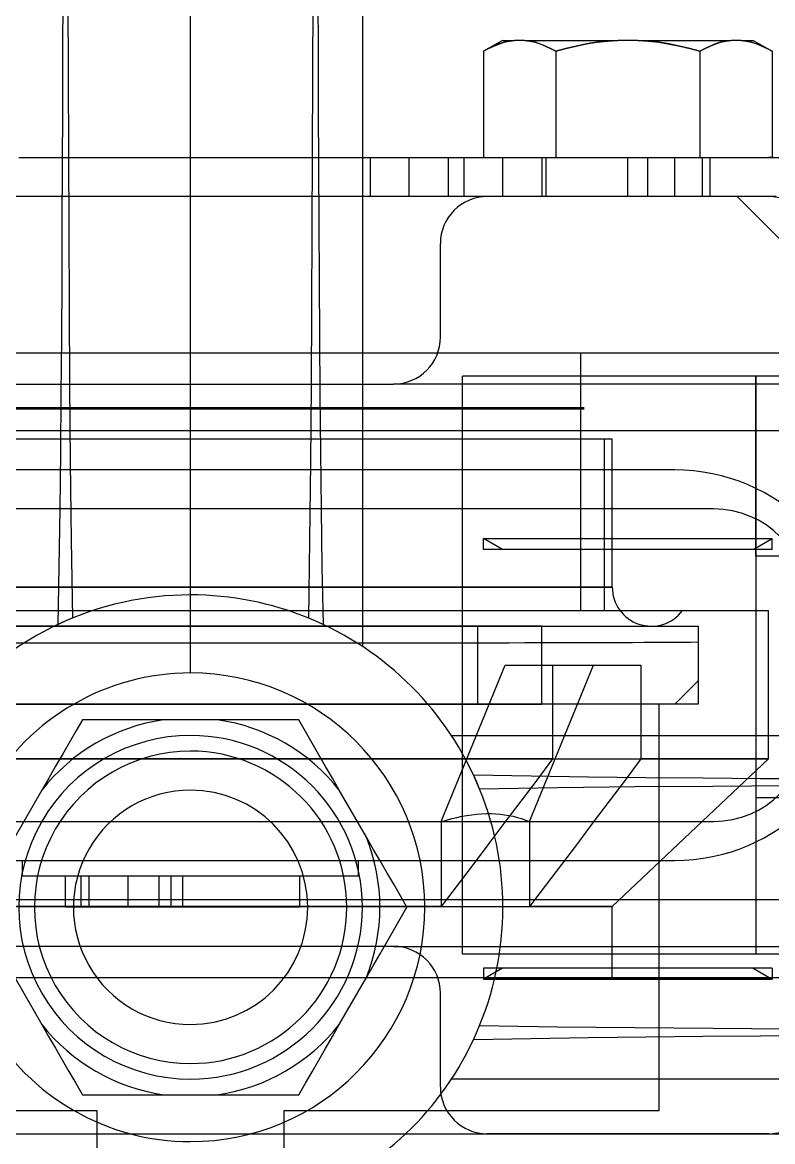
# Model space of a CAD drawing. Extents: x -100 to 100, y -116 to 85.
# Drawn here: x -10.8 to 37.3, y -30.5 to 41.2 of the extents above; entities that cross this region are included whole.
import ezdxf

# ---------------------------------------------------------------- set-up
doc = ezdxf.new("R2010")
doc.units = 0
doc.layers.add('HIDDEN', color=7, linetype='CONTINUOUS')
doc.layers.add('THICK', color=7, linetype='CONTINUOUS')

msp = doc.modelspace()

# ---------------------------------------------------------------- linework, layer by layer
at = {"layer": 'HIDDEN'}
for p, q in [((-8.168, 39.282), (-8.157, 42.937)), ((8.157, 42.937), (8.168, 39.282)), ((19.086, 39.478), (18.76, 39.3)), ((18.76, 39.3), (19.083, 39.477)), ((18.76, 39.3), (19.083, 39.477)), ((19.083, 39.477), (19.41, 39.633)), ((19.083, 39.477), (19.41, 39.633)), ((19.415, 39.635), (19.086, 39.478)), ((19.41, 39.633), (19.74, 39.766)), ((19.41, 39.633), (19.74, 39.766)), ((19.745, 39.768), (19.415, 39.635)), ((19.74, 39.766), (20.074, 39.873)), ((19.74, 39.766), (20.074, 39.873)), ((20.077, 39.874), (19.745, 39.768)), ((20.074, 39.873), (20.411, 39.952)), ((20.074, 39.873), (20.411, 39.952)), ((20.413, 39.953), (20.077, 39.874)), ((20.411, 39.952), (20.75, 40)), ((20.411, 39.952), (20.75, 40)), ((20.75, 40), (20.413, 39.953)), ((21.39, 40), (21.727, 39.953)), ((21.729, 39.952), (21.39, 40)), ((21.39, 40), (21.727, 39.953)), ((21.727, 39.953), (22.063, 39.874)), ((21.727, 39.953), (22.063, 39.874)), ((22.066, 39.873), (21.729, 39.952)), ((22.063, 39.874), (22.395, 39.768)), ((22.063, 39.874), (22.395, 39.768)), ((22.4, 39.766), (22.066, 39.873)), ((22.395, 39.768), (22.725, 39.635)), ((22.395, 39.768), (22.725, 39.635)), ((22.73, 39.633), (22.4, 39.766)), ((22.725, 39.635), (23.054, 39.478)), ((22.725, 39.635), (23.054, 39.478)), ((23.057, 39.477), (22.73, 39.633)), ((23.054, 39.478), (23.38, 39.3)), ((23.054, 39.478), (23.38, 39.3)), ((23.38, 39.3), (23.057, 39.477)), ((23.38, 39.3), (24.033, 39.478)), ((24.032, 39.478), (23.38, 39.3)), ((23.38, 39.3), (24.033, 39.478)), ((24.688, 39.634), (24.032, 39.478)), ((24.033, 39.478), (24.693, 39.636)), ((24.033, 39.478), (24.693, 39.636)), ((25.348, 39.768), (24.688, 39.634)), ((24.693, 39.636), (25.356, 39.769)), ((24.693, 39.636), (25.356, 39.769)), ((26.013, 39.874), (25.348, 39.768)), ((25.356, 39.769), (26.022, 39.876)), ((25.356, 39.769), (26.022, 39.876)), ((26.684, 39.952), (26.013, 39.874)), ((26.022, 39.876), (26.69, 39.953)), ((26.022, 39.876), (26.69, 39.953)), ((27.361, 40), (26.684, 39.952)), ((26.69, 39.953), (27.361, 40)), ((26.69, 39.953), (27.361, 40)), ((28.639, 40), (29.318, 39.952)), ((29.315, 39.953), (28.639, 40)), ((28.639, 40), (29.318, 39.952)), ((29.985, 39.874), (29.315, 39.953)), ((29.318, 39.952), (29.992, 39.874)), ((29.318, 39.952), (29.992, 39.874)), ((30.65, 39.768), (29.985, 39.874)), ((29.992, 39.874), (30.659, 39.766)), ((29.992, 39.874), (30.659, 39.766)), ((31.311, 39.635), (30.65, 39.768)), ((30.659, 39.766), (31.319, 39.633)), ((30.659, 39.766), (31.319, 39.633)), ((31.967, 39.478), (31.311, 39.635)), ((31.319, 39.633), (31.972, 39.477)), ((31.319, 39.633), (31.972, 39.477)), ((32.62, 39.3), (31.967, 39.478)), ((31.972, 39.477), (32.62, 39.3)), ((31.972, 39.477), (32.62, 39.3)), ((32.946, 39.478), (32.62, 39.3)), ((32.62, 39.3), (32.943, 39.477)), ((32.62, 39.3), (32.943, 39.477)), ((32.943, 39.477), (33.27, 39.633)), ((32.943, 39.477), (33.27, 39.633)), ((33.275, 39.635), (32.946, 39.478)), ((33.27, 39.633), (33.6, 39.766)), ((33.27, 39.633), (33.6, 39.766)), ((33.605, 39.768), (33.275, 39.635)), ((33.6, 39.766), (33.934, 39.873)), ((33.6, 39.766), (33.934, 39.873)), ((33.937, 39.874), (33.605, 39.768)), ((33.934, 39.873), (34.271, 39.952)), ((33.934, 39.873), (34.271, 39.952)), ((34.273, 39.953), (33.937, 39.874)), ((34.271, 39.952), (34.61, 40)), ((34.271, 39.952), (34.61, 40)), ((34.61, 40), (34.273, 39.953)), ((35.589, 39.952), (35.25, 40)), ((35.25, 40), (35.587, 39.953)), ((35.25, 40), (35.587, 39.953)), ((35.587, 39.953), (35.923, 39.874)), ((35.587, 39.953), (35.923, 39.874)), ((35.926, 39.873), (35.589, 39.952)), ((35.923, 39.874), (36.255, 39.768)), ((35.923, 39.874), (36.255, 39.768)), ((36.26, 39.766), (35.926, 39.873)), ((36.255, 39.768), (36.585, 39.635)), ((36.255, 39.768), (36.585, 39.635)), ((36.59, 39.633), (36.26, 39.766)), ((36.585, 39.635), (36.914, 39.478)), ((36.585, 39.635), (36.914, 39.478)), ((36.917, 39.477), (36.59, 39.633)), ((36.914, 39.478), (37.24, 39.3)), ((36.914, 39.478), (37.24, 39.3)), ((37.24, 39.3), (36.917, 39.477)), ((-8.18, 35.626), (-8.168, 39.282)), ((8.168, 39.282), (8.18, 35.626)), ((23.38, 39.3), (23.38, 32.5)), ((23.38, 39.3), (23.38, 32.5)), ((23.38, 39.3), (23.38, 32.5)), ((32.62, 39.3), (32.62, 32.5)), ((32.62, 39.3), (32.62, 32.5)), ((32.62, 39.3), (32.62, 32.5)), ((-8.194, 31.97), (-8.18, 35.626)), ((8.18, 35.626), (8.194, 31.97)), ((-11, 32.5), (11, 32.5)), ((11.5, 32.5), (11.5, 30)), ((14, 30), (14, 32.5)), ((14, 30), (14, 32.5)), ((16.5, 32.5), (16.5, 30)), ((17.5, 32.5), (17.5, 30)), ((20, 30), (20, 32.5)), ((20, 30), (20, 32.5)), ((22.5, 32.5), (22.5, 30)), ((22.75, 32.5), (22.75, 30)), ((28, 30), (28, 32.5)), ((28, 30), (28, 32.5)), ((29.25, 32.5), (29.25, 30)), ((31, 30), (31, 32.5)), ((31, 30), (31, 32.5)), ((32.75, 32.5), (32.75, 30)), ((33.25, 32.5), (33.25, 30)), ((-8.21, 28.312), (-8.194, 31.97)), ((8.194, 31.97), (8.21, 28.312)), ((35, 30), (-35, 30)), ((11, 30), (-11, 30)), ((19, 30), (19, 30)), ((35, 30), (35, 30)), ((35, 30), (35, 30)), ((37, 30), (37, 30)), ((-8.228, 24.653), (-8.21, 28.312)), ((8.21, 28.312), (8.228, 24.653)), ((16, 21), (16, 27)), ((16, 27), (16, 27)), ((-8.251, 20.992), (-8.228, 24.653)), ((8.228, 24.653), (8.251, 20.992)), ((-8.278, 17.327), (-8.251, 20.992)), ((8.251, 20.992), (8.278, 17.327)), ((16, 21), (16, 21)), ((-45, 20), (45, 20)), ((25, 16.5), (25, 20)), ((-13, 18), (13, 18)), ((13, 18), (13, 18)), ((43, 18), (13, 18)), ((17.417, 12.5), (17.417, 18.5)), ((17.417, -18.5), (17.417, 18.5)), ((44, 18.5), (17.417, 18.5)), ((36.194, 18.5), (36.194, -18.5)), ((36.194, 7), (36.194, 18.5)), ((-8.312, 13.66), (-8.278, 17.327)), ((8.278, 17.327), (8.312, 13.66)), ((-25.2, 16.5), (25.2, 16.5)), ((-25.2, 16.4), (25.2, 16.4)), ((25, 3.5), (25, 16.4)), ((40, 15), (-40, 15)), ((-27, 14.5), (27, 14.5)), ((26.5, 3.5), (26.5, 14.5)), ((27, 5), (27, 14.5)), ((-8.355, 9.987), (-8.312, 13.66)), ((8.312, 13.66), (8.355, 9.987)), ((31, 12.5), (-31, 12.5)), ((31, 12.5), (31, 12.5)), ((33.5, 10), (-33.5, 10)), ((-8.41, 6.306), (-8.355, 9.987)), ((8.355, 9.987), (8.41, 6.306)), ((33.5, 10), (33.5, 10)), ((18.76, 8.1), (37.24, 8.1)), ((19.972, 7.4), (18.76, 8.1)), ((18.76, 8.1), (37.24, 8.1)), ((18.76, 7.4), (18.76, 8.1)), ((36.028, 7.4), (37.24, 8.1)), ((37.24, 7.4), (37.24, 8.1)), ((37.24, 7.4), (18.76, 7.4)), ((36.194, 7), (52.194, 7)), ((-8.483, 2.612), (-8.41, 6.306)), ((8.41, 6.306), (8.483, 2.612)), ((27, 5), (-27, 5)), ((-27, 5), (27, 5)), ((0, 4.5), (0, 4.5)), ((-37, 3.5), (37, 3.5)), ((-26.5, 3.5), (26.5, 3.5)), ((37, -6), (37, 3.5)), ((-29.5, 2.5), (29.5, 2.5)), ((-29.5, 2.5), (29.5, 2.5)), ((22.5, 2.499), (-22.5, 2.499)), ((18.384, 2.499), (18.384, -2.499)), ((22.5, -2.499), (22.5, 2.499)), ((22.5, 2.499), (32.5, 2.499)), ((32.5, 2.5), (32.5, 2.5)), ((32.5, 2.499), (32.5, 2.499)), ((32.5, 2.499), (32.5, 2.499)), ((32.5, 2.499), (32.5, -2.499)), ((26.769, 1.436), (25.953, 1.433)), ((27.553, 1.438), (26.769, 1.436)), ((28.306, 1.441), (27.553, 1.438)), ((29.025, 1.444), (28.306, 1.441)), ((29.704, 1.447), (29.025, 1.444)), ((30.342, 1.45), (29.704, 1.447)), ((30.941, 1.453), (30.342, 1.45)), ((31.5, 1.457), (30.941, 1.453)), ((32.02, 1.46), (31.5, 1.457)), ((32.5, 1.463), (32.02, 1.46)), ((-10.38, 1.405), (-11.56, 1.406)), ((-9.19, 1.404), (-10.38, 1.405)), ((-7.989, 1.403), (-9.19, 1.404)), ((-6.78, 1.402), (-7.989, 1.403)), ((-5.56, 1.401), (-6.78, 1.402)), ((-4.331, 1.401), (-5.56, 1.401)), ((-3.091, 1.4), (-4.331, 1.401)), ((-1.842, 1.4), (-3.091, 1.4)), ((-0.591, 1.4), (-1.842, 1.4)), ((0.654, 1.4), (-0.591, 1.4)), ((1.894, 1.4), (0.654, 1.4)), ((3.13, 1.4), (1.894, 1.4)), ((4.36, 1.401), (3.13, 1.4)), ((5.586, 1.401), (4.36, 1.401)), ((6.806, 1.402), (5.586, 1.401)), ((8.022, 1.403), (6.806, 1.402)), ((9.233, 1.404), (8.022, 1.403)), ((10.436, 1.405), (9.233, 1.404)), ((11.62, 1.406), (10.436, 1.405)), ((11, 1.203), (11, 1.203)), ((12.785, 1.407), (11.62, 1.406)), ((13.931, 1.408), (12.785, 1.407)), ((15.058, 1.41), (13.931, 1.408)), ((16.166, 1.411), (15.058, 1.41)), ((17.254, 1.413), (16.166, 1.411)), ((18.324, 1.415), (17.254, 1.413)), ((19.374, 1.417), (18.324, 1.415)), ((20.404, 1.419), (19.374, 1.417)), ((21.408, 1.421), (20.404, 1.419)), ((22.379, 1.423), (21.408, 1.421)), ((23.319, 1.425), (22.379, 1.423)), ((24.228, 1.428), (23.319, 1.425)), ((25.106, 1.43), (24.228, 1.428)), ((25.953, 1.433), (25.106, 1.43)), ((16.053, -10.016), (20.142, 0)), ((20.142, 0), (25.799, 0)), ((21.71, -10.016), (25.799, 0)), ((23.181, 0), (23.181, -6)), ((25.799, 0), (28.838, 0)), ((28.838, 0), (28.838, -6)), ((32.5, -1), (31, -2.5)), ((30, -2.5), (-30, -2.5)), ((-22.5, -2.499), (22.5, -2.499)), ((32.5, -2.499), (22.5, -2.499)), ((30, -2.5), (30, -2.5)), ((30, -28.5), (30, -2.5)), ((32.5, -2.499), (32.5, -2.499)), ((32.5, -2.499), (32.5, -2.499)), ((32.5, -2.5), (32.5, -2.5)), ((-6.928, -3.5), (-6.928, -3.5)), ((-6.928, -3.5), (-6.928, -3.5)), ((6.928, -3.5), (6.928, -3.5)), ((6.928, -3.5), (6.928, -3.5)), ((0, -4.5), (0, -4.5)), ((16.703, -4.5), (16.703, -4.5)), ((0, -5.5), (0, -5.5)), ((0, -5.5), (0, -5.5)), ((0, -5.5), (0, -5.5)), ((-37, -6), (37, -6)), ((23.181, -6), (-23.181, -6)), ((23.181, -6), (22.164, -7.352)), ((27, -15.454), (37, -6)), ((28.838, -6), (27.821, -7.352)), ((37, -6), (28.838, -6)), ((18.112, -7.017), (21.806, -7.09)), ((21.806, -7.09), (25.487, -7.145)), ((25.487, -7.145), (29.161, -7.188)), ((22.164, -7.352), (21.146, -8.704)), ((27.821, -7.352), (26.803, -8.704)), ((29.161, -7.188), (32.829, -7.222)), ((32.829, -7.222), (36.494, -7.249)), ((36.494, -7.249), (40.155, -7.272)), ((0, -8), (0, -8)), ((0, -8), (0, -8)), ((36.194, -8.5), (36.194, -18.5)), ((52.194, -8.5), (36.194, -8.5)), ((21.146, -8.704), (20.128, -10.055)), ((26.803, -8.704), (25.785, -10.055)), ((-33.5, -10), (33.5, -10)), ((16.053, -10.016), (16.39, -9.914)), ((16.053, -10.016), (16.053, -15.454)), ((16.39, -9.914), (16.723, -9.822)), ((16.723, -9.822), (17.052, -9.742)), ((17.052, -9.742), (17.377, -9.674)), ((17.377, -9.674), (17.699, -9.616)), ((17.699, -9.616), (18.016, -9.57)), ((18.016, -9.57), (18.329, -9.536)), ((18.329, -9.536), (18.638, -9.513)), ((18.638, -9.513), (18.942, -9.501)), ((18.942, -9.501), (19.241, -9.501)), ((19.241, -9.501), (19.536, -9.513)), ((19.536, -9.513), (19.825, -9.536)), ((19.825, -9.536), (20.11, -9.57)), ((20.11, -9.57), (20.39, -9.616)), ((20.39, -9.616), (20.665, -9.674)), ((20.665, -9.674), (20.934, -9.742)), ((20.934, -9.742), (21.198, -9.822)), ((21.198, -9.822), (21.457, -9.914)), ((21.457, -9.914), (21.71, -10.016)), ((21.71, -10.016), (21.71, -15.454)), ((33.5, -10), (33.5, -10)), ((20.128, -10.055), (19.11, -11.406)), ((25.785, -10.055), (24.767, -11.406)), ((19.11, -11.406), (18.091, -12.756)), ((24.767, -11.406), (23.748, -12.756)), ((-31, -12.5), (31, -12.5)), ((-10.75, -13.5), (-10.75, -12.5)), ((10.75, -13.5), (10.75, -12.5)), ((18.091, -12.756), (17.072, -14.105)), ((17.417, -18.5), (17.417, -12.5)), ((23.748, -12.756), (22.729, -14.105)), ((31, -12.5), (31, -12.5)), ((10.75, -13.5), (-10.75, -13.5)), ((-8, -15.5), (-8, -13.5)), ((-7, -13.5), (-7, -13.5)), ((-7, -15.5), (-7, -13.5)), ((-6.5, -15.5), (-6.5, -13.5)), ((-4, -13.5), (-6.5, -13.5)), ((-4, -13.5), (-4, -13.5)), ((-4, -13.5), (-4, -13.5)), ((-4, -15.5), (-4, -13.5)), ((-4, -13.5), (-4, -13.5)), ((-2, -13.5), (-2, -13.5)), ((-2, -13.5), (-2, -13.5)), ((-2, -13.5), (-2, -13.5)), ((-2, -15.5), (-2, -13.5)), ((-1.25, -15.5), (-1.25, -13.5)), ((-1.25, -15.5), (-1.25, -13.5)), ((-0.5, -15.5), (-0.5, -13.5)), ((-0.5, -15.5), (-0.5, -13.5)), ((7, -13.5), (7, -13.5)), ((7, -15.5), (7, -13.5)), ((17.072, -14.105), (16.053, -15.454)), ((22.729, -14.105), (21.71, -15.454)), ((-60, -15), (60, -15)), ((-27, -15.454), (27, -15.454)), ((16.053, -15.454), (-16.053, -15.454)), ((-7, -15.5), (-8, -15.5)), ((7, -15.5), (-7, -15.5)), ((-7, -15.5), (-7, -15.5)), ((-4, -15.5), (-4, -15.5)), ((-4, -15.5), (-4, -15.5)), ((-4, -15.5), (-4, -15.5)), ((-2, -15.5), (-2, -15.5)), ((-2, -15.5), (-2, -15.5)), ((-2, -15.5), (-2, -15.5)), ((7, -15.5), (7, -15.5)), ((13.856, -15.5), (13.856, -15.5)), ((13.856, -15.5), (13.856, -15.5)), ((27, -15.454), (21.71, -15.454)), ((27, -20), (27, -15.454)), ((13, -18), (-13, -18)), ((13, -18), (43, -18)), ((13, -18), (13, -18)), ((44, -18.5), (17.417, -18.5)), ((-45, -20), (45, -20)), ((19.972, -19.4), (18.76, -20.1)), ((18.76, -19.4), (18.76, -20.1)), ((37.24, -19.4), (18.76, -19.4)), ((36.028, -19.4), (37.24, -20.1)), ((37.24, -19.4), (37.24, -20.1)), ((37.24, -20.1), (18.76, -20.1)), ((18.76, -20.1), (37.24, -20.1)), ((16, -21), (16, -21)), ((16, -27), (16, -21)), ((0, -23), (0, -23)), ((0, -23), (0, -23)), ((21.806, -23.91), (18.112, -23.983)), ((25.487, -23.855), (21.806, -23.91)), ((29.161, -23.812), (25.487, -23.855)), ((32.829, -23.778), (29.161, -23.812)), ((36.494, -23.751), (32.829, -23.778)), ((40.155, -23.728), (36.494, -23.751)), ((0, -25.5), (0, -25.5)), ((0, -25.5), (0, -25.5)), ((0, -25.5), (0, -25.5)), ((0, -26.5), (0, -26.5)), ((16.703, -26.5), (16.703, -26.5)), ((16, -27), (16, -27)), ((-6.928, -27.5), (-6.928, -27.5)), ((-6.928, -27.5), (-6.928, -27.5)), ((6.928, -27.5), (6.928, -27.5)), ((6.928, -27.5), (6.928, -27.5)), ((-30, -28.5), (-6, -28.5)), ((-6, -28.5), (-6, -32.5)), ((-6, -28.5), (-6, -28.5)), ((6, -28.5), (30, -28.5)), ((6, -28.5), (6, -28.5)), ((6, -32.5), (6, -28.5)), ((30, -28.5), (30, -28.5)), ((-37.929, -30), (37.929, -30)), ((-19, -30), (19, -30)), ((19, -30), (19, -30)), ((37, -30), (19, -30)), ((37, -30), (37.929, -30)), ((37, -30), (37, -30))]:
    msp.add_line(p, q, dxfattribs=at)
for centre, radius, start, end in [((0, -15.5), 90, 89.99998, 270.00002), ((0, -15.5), 90, 270.00002, 89.99998), ((0, -15.5), 85, 5.40053, 82.56442), ((19, 27), 3, 89.99998, 180.00002), ((37, 27), 3, 0, 89.99998), ((13, 21), 3, 270.00002, 0), ((31, 0.5), 12, 0, 89.99998), ((33.5, 4), 6, 0, 89.99998), ((0, -15.5), 20, 89.99998, 115.09674), ((0, -15.5), 20, 67.76211, 89.99998), ((29.5, 5), 2.5, 180.00002, 323.13011), ((31, -0.5), 12, 270.00002, 0), ((0, -15.5), 12.124, 98.21322, 141.78677), ((0, -15.5), 12.124, 98.21322, 141.78677), ((0, -15.5), 12.124, 38.21319, 81.7868), ((0, -15.5), 12.124, 38.21319, 81.7868), ((33.5, -4), 6, 270.00002, 0), ((0, -15.5), 11, 89.99998, 270.00002), ((0, -15.5), 11, 270.00002, 89.99998), ((0, -15.5), 20, 337.76208, 25.09675), ((0, -15.5), 7.5, 89.99998, 270.00002), ((0, -15.5), 7.5, 270.00002, 89.99998), ((0, -15.5), 12.124, 338.21322, 21.78678), ((0, -15.5), 12.124, 338.21322, 21.78678), ((13, -21), 3, 0, 89.99998), ((0, -15.5), 12.124, 218.21323, 261.78678), ((0, -15.5), 12.124, 218.21323, 261.78678), ((0, -15.5), 12.124, 278.2132, 321.78681), ((0, -15.5), 12.124, 278.2132, 321.78681), ((0, -15.5), 85, 277.43558, 354.59947), ((19, -27), 3, 180.00002, 270.00002), ((37, -27), 3, 270.00002, 0)]:
    msp.add_arc(centre, radius, start, end, dxfattribs=at)
at = {"layer": 'THICK'}
for p, q in [((0, -0.5), (0, 58)), ((11, 44.122), (11, 39.842)), ((-7.848, 42.722), (-7.835, 37.768)), ((7.835, 37.768), (7.848, 42.722)), ((11, 39.842), (11, 35.561)), ((19.972, 40), (18.76, 39.3)), ((19.086, 39.478), (18.76, 39.3)), ((19.415, 39.635), (19.086, 39.478)), ((19.745, 39.768), (19.415, 39.635)), ((20.077, 39.874), (19.745, 39.768)), ((19.972, 40), (20.75, 40)), ((20.413, 39.953), (20.077, 39.874)), ((20.75, 40), (20.413, 39.953)), ((21.39, 40), (20.75, 40)), ((21.729, 39.952), (21.39, 40)), ((21.39, 40), (27.361, 40)), ((22.066, 39.873), (21.729, 39.952)), ((22.4, 39.766), (22.066, 39.873)), ((22.73, 39.633), (22.4, 39.766)), ((23.057, 39.477), (22.73, 39.633)), ((23.38, 39.3), (23.057, 39.477)), ((24.032, 39.478), (23.38, 39.3)), ((24.688, 39.634), (24.032, 39.478)), ((25.348, 39.768), (24.688, 39.634)), ((26.013, 39.874), (25.348, 39.768)), ((26.684, 39.952), (26.013, 39.874)), ((27.361, 40), (26.684, 39.952)), ((28.639, 40), (27.361, 40)), ((29.315, 39.953), (28.639, 40)), ((28.639, 40), (34.61, 40)), ((29.985, 39.874), (29.315, 39.953)), ((30.65, 39.768), (29.985, 39.874)), ((31.311, 39.635), (30.65, 39.768)), ((31.967, 39.478), (31.311, 39.635)), ((32.62, 39.3), (31.967, 39.478)), ((32.946, 39.478), (32.62, 39.3)), ((33.275, 39.635), (32.946, 39.478)), ((33.605, 39.768), (33.275, 39.635)), ((33.937, 39.874), (33.605, 39.768)), ((34.273, 39.953), (33.937, 39.874)), ((34.61, 40), (34.273, 39.953)), ((35.25, 40), (34.61, 40)), ((35.589, 39.952), (35.25, 40)), ((35.25, 40), (36.028, 40)), ((35.926, 39.873), (35.589, 39.952)), ((36.26, 39.766), (35.926, 39.873)), ((36.028, 40), (37.24, 39.3)), ((36.59, 39.633), (36.26, 39.766)), ((36.917, 39.477), (36.59, 39.633)), ((37.24, 39.3), (36.917, 39.477)), ((18.76, 39.3), (18.76, 32.5)), ((23.38, 39.3), (23.38, 32.5)), ((32.62, 39.3), (32.62, 32.5)), ((37.24, 39.3), (37.24, 32.5)), ((-7.835, 37.768), (-7.818, 32.814)), ((7.818, 32.814), (7.835, 37.768)), ((11, 35.561), (11, 31.279)), ((-7.818, 32.814), (-7.798, 27.857)), ((7.798, 27.857), (7.818, 32.814)), ((11, 32.5), (36.996, 32.5)), ((37.301, 32.494), (36.996, 32.5)), ((36.996, 32.5), (42.167, 32.5)), ((11, 31.279), (11, 26.996)), ((35, 30), (11, 30)), ((40, 25), (35, 30)), ((37.497, 30), (35, 30)), ((-7.798, 27.857), (-7.774, 22.899)), ((7.774, 22.899), (7.798, 27.857)), ((11, 26.996), (11, 22.711)), ((-7.774, 22.899), (-7.743, 17.937)), ((7.743, 17.937), (7.774, 22.899)), ((11, 22.711), (11, 18.423)), ((-7.743, 17.937), (-7.703, 12.971)), ((7.703, 12.971), (7.743, 17.937)), ((11, 18.423), (11, 14.13)), ((11, 14.13), (11, 9.833)), ((-7.703, 12.971), (-7.648, 7.997)), ((7.648, 7.997), (7.703, 12.971)), ((11, 9.833), (11, 5.526)), ((-7.648, 7.997), (-7.569, 3.012)), ((7.569, 3.012), (7.648, 7.997)), ((11, 5.526), (11, 1.203)), ((-6.928, -3.5), (-7.351, -4.233)), ((-6.081, -3.5), (-6.928, -3.5)), ((-5.227, -3.5), (-6.081, -3.5)), ((-4.366, -3.5), (-5.227, -3.5)), ((-3.496, -3.5), (-4.366, -3.5)), ((-2.617, -3.5), (-3.496, -3.5)), ((-1.732, -3.5), (-2.617, -3.5)), ((1.732, -3.5), (-1.732, -3.5)), ((2.605, -3.5), (1.732, -3.5)), ((3.475, -3.5), (2.605, -3.5)), ((4.343, -3.5), (3.475, -3.5)), ((5.209, -3.5), (4.343, -3.5)), ((6.072, -3.5), (5.209, -3.5)), ((6.928, -3.5), (6.072, -3.5)), ((7.355, -4.24), (6.928, -3.5)), ((-7.351, -4.233), (-7.778, -4.972)), ((7.784, -4.983), (7.355, -4.24)), ((-7.778, -4.972), (-8.209, -5.718)), ((8.216, -5.73), (7.784, -4.983)), ((16.703, -4.5), (21.804, -4.5)), ((21.804, -4.5), (26.884, -4.5)), ((26.884, -4.5), (31.954, -4.5)), ((31.954, -4.5), (37.018, -4.5)), ((37.018, -4.5), (42.077, -4.5)), ((-8.209, -5.718), (-8.643, -6.471)), ((8.65, -6.482), (8.216, -5.73)), ((-8.643, -6.471), (-9.083, -7.232)), ((9.087, -7.238), (8.65, -6.482)), ((-9.083, -7.232), (-9.526, -8)), ((9.526, -8), (9.087, -7.238)), ((23.497, -7.852), (18.512, -7.931)), ((28.471, -7.797), (23.497, -7.852)), ((33.437, -7.757), (28.471, -7.797)), ((38.399, -7.726), (33.437, -7.757)), ((-9.526, -8), (-11.258, -11)), ((11.258, -11), (9.526, -8)), ((11.702, -11.768), (11.258, -11)), ((12.141, -12.529), (11.702, -11.768)), ((12.576, -13.282), (12.141, -12.529)), ((13.007, -14.028), (12.576, -13.282)), ((13.433, -14.767), (13.007, -14.028)), ((13.856, -15.5), (13.433, -14.767)), ((13.429, -16.24), (13.856, -15.5)), ((13, -16.983), (13.429, -16.24)), ((12.569, -17.73), (13, -16.983)), ((12.135, -18.482), (12.569, -17.73)), ((11.698, -19.238), (12.135, -18.482)), ((11.258, -20), (11.698, -19.238)), ((-11.258, -20), (-9.526, -23)), ((9.526, -23), (11.258, -20)), ((-9.526, -23), (-9.087, -23.762)), ((9.083, -23.768), (9.526, -23)), ((18.512, -23.069), (23.497, -23.148)), ((23.497, -23.148), (28.471, -23.203)), ((28.471, -23.203), (33.437, -23.243)), ((33.437, -23.243), (38.399, -23.274)), ((-9.087, -23.762), (-8.65, -24.518)), ((8.643, -24.529), (9.083, -23.768)), ((-8.65, -24.518), (-8.216, -25.27)), ((8.209, -25.282), (8.643, -24.529)), ((-8.216, -25.27), (-7.784, -26.017)), ((7.778, -26.028), (8.209, -25.282)), ((-7.784, -26.017), (-7.355, -26.76)), ((7.351, -26.767), (7.778, -26.028)), ((21.804, -26.5), (16.703, -26.5)), ((26.884, -26.5), (21.804, -26.5)), ((31.954, -26.5), (26.884, -26.5)), ((37.018, -26.5), (31.954, -26.5)), ((42.077, -26.5), (37.018, -26.5)), ((-7.355, -26.76), (-6.928, -27.5)), ((6.928, -27.5), (7.351, -26.767)), ((-6.928, -27.5), (-6.081, -27.5)), ((-6.081, -27.5), (-5.227, -27.5)), ((-5.227, -27.5), (-4.365, -27.5)), ((-4.365, -27.5), (-3.494, -27.5)), ((-3.494, -27.5), (-2.615, -27.5)), ((-2.615, -27.5), (-1.732, -27.5)), ((-1.732, -27.5), (1.732, -27.5)), ((1.732, -27.5), (2.605, -27.5)), ((2.605, -27.5), (3.475, -27.5)), ((3.475, -27.5), (4.343, -27.5)), ((4.343, -27.5), (5.21, -27.5)), ((5.21, -27.5), (6.073, -27.5)), ((6.073, -27.5), (6.928, -27.5))]:
    msp.add_line(p, q, dxfattribs=at)
for radius, start, end in [(100, 89.99998, 270.00002), (100, 270.00002, 89.99998), (90, 89.99998, 270.00002), (90, 270.00002, 89.99998), (85, 9.31366, 82.56442), (75, 11.21227, 81.56621), (20, 112.23791, 157.7621), (20, 22.23792, 67.76211), (15, 89.99998, 270.00002), (15, 270.00002, 89.99998), (12.124, 98.21322, 141.78677), (12.124, 38.21319, 81.7868), (10, 89.99998, 270.00002), (10, 270.00002, 89.99998), (12.124, 338.21322, 21.78678), (20, 202.2379, 247.76209), (12.124, 218.21323, 261.78678), (12.124, 278.2132, 321.78681), (20, 292.23789, 337.76208), (85, 277.43558, 350.68634), (75, 278.43379, 348.78773)]:
    msp.add_arc((0, -15.5), radius, start, end, dxfattribs=at)

doc.saveas('drawing.dxf')
